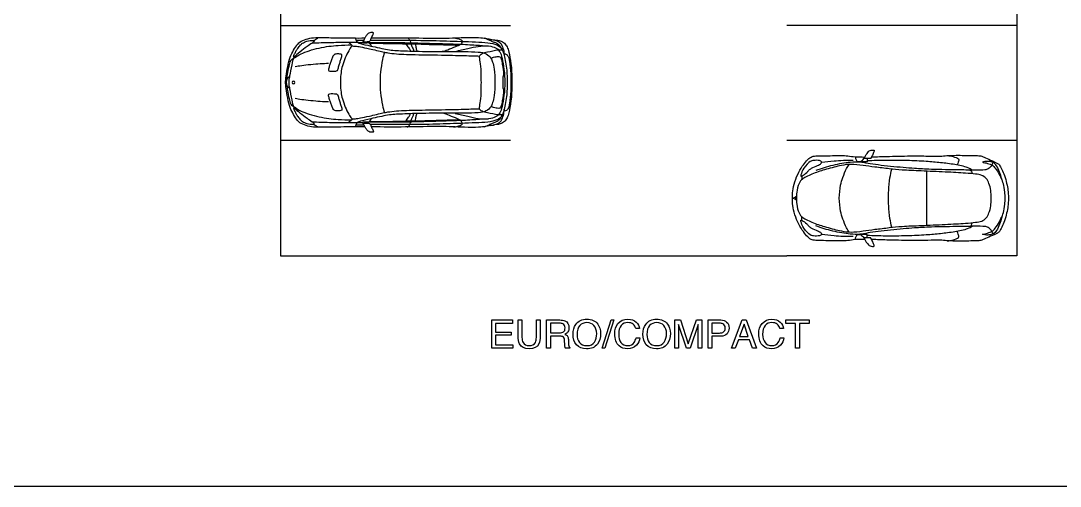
# Model space of a CAD drawing. Header units: millimetres. Extents: x 0 to 183, y -1 to 139.
# Drawn here: x 22.83 to 45.41, y 46.47 to 56.58 of the extents above; entities that cross this region are included whole.
import ezdxf

# ---------------------------------------------------------------- set-up
doc = ezdxf.new("R2010")
doc.units = ezdxf.units.MM
for name, color, linetype, true_color in [('AG-DIAGRAM', 7, 'Continuous', 0xfecc66), ('AG-LAYOUT', 7, 'Continuous', 0x66ccff), ('AG-TRANSPORT', 7, 'Continuous', 0x66ffff), ('N-TEXT', 7, 'Continuous', 0xcccccc), ('X-VPRT', 6, 'Continuous', 0xff00ff)]:
    doc.layers.add(name, color=color, linetype=linetype, true_color=true_color)

msp = doc.modelspace()

# ---------------------------------------------------------------- linework, layer by layer
at = {"layer": 'AG-DIAGRAM'}
msp.add_lwpolyline([(33.471, 51.475), (39.471, 51.475)], dxfattribs=at)
at = {"layer": 'AG-LAYOUT'}
for p, q in [((28.471, 58.975), (28.471, 56.475)), ((44.471, 58.975), (44.471, 56.475)), ((28.471, 56.475), (28.471, 53.975)), ((28.471, 56.475), (33.471, 56.475)), ((44.471, 56.475), (39.471, 56.475)), ((44.471, 56.475), (44.471, 53.975)), ((28.471, 53.975), (28.471, 51.475)), ((33.471, 53.975), (28.471, 53.975)), ((44.471, 53.975), (39.471, 53.975)), ((44.471, 53.975), (44.471, 51.475)), ((28.471, 51.475), (33.471, 51.475)), ((44.471, 51.475), (39.471, 51.475))]:
    msp.add_line(p, q, dxfattribs=at)
at = {"layer": 'AG-TRANSPORT'}
for points in [[(41.218, 53.583), (41.218, 53.511), (41.002, 53.511)], [(42.511, 52.138), (42.511, 52.725), (42.511, 53.311)], [(39.653, 52.738), (39.605, 52.725)], [(39.605, 52.725), (39.653, 52.711)], [(41.218, 51.867), (41.218, 51.939), (41.002, 51.939)]]:
    msp.add_lwpolyline(points, dxfattribs=at)
for start, end in [(0, 180), (180, 0)]:
    msp.add_arc((28.753, 55.239), 0.0294, start, end, dxfattribs=at)
for points, knots in [([(30.279, 56.156), (30.275, 56.148), (30.274, 56.131), (30.289, 56.122), (30.354, 56.122), (30.377, 56.125), (30.414, 56.13), (30.432, 56.163), (30.457, 56.229), (30.485, 56.292), (30.493, 56.315), (30.472, 56.322), (30.43, 56.323), (30.385, 56.311), (30.335, 56.26), (30.301, 56.203), (30.294, 56.187), (30.26, 56.118), (30.256, 56.106), (30.263, 56.097)], [0.715062, 0.715062, 0.715062, 0.715062, 0.883101, 1.007976, 1.268906, 1.442012, 1.631477, 1.822469, 2.105561, 2.386023, 2.527924, 2.663049, 2.877487, 3.101801, 3.385128, 3.648654, 3.797956, 4.083934, 4.21726, 4.21726, 4.21726, 4.21726]), ([(28.582, 55.239), (28.582, 55.271), (28.583, 55.339), (28.616, 55.528), (28.659, 55.742), (28.731, 55.898), (28.816, 56.037), (28.884, 56.121), (29.033, 56.181), (29.19, 56.216), (29.439, 56.209), (29.782, 56.209), (30.029, 56.202), (30.212, 56.202), (30.302, 56.203)], [0, 0, 0, 0, 0.31317, 0.749157, 1.220198, 1.637784, 2.035792, 2.361968, 2.751553, 3.151136, 3.650507, 4.238154, 4.740912, 5.258968, 5.258968, 5.258968, 5.258968]), ([(29.155, 56.092), (29.118, 56.067), (29.045, 56.015), (28.896, 55.901), (28.778, 55.806), (28.747, 55.764), (28.714, 55.616), (28.67, 55.383), (28.65, 55.295), (28.649, 55.256), (28.649, 55.239)], [2.959773, 2.959773, 2.959773, 2.959773, 3.324551, 3.765566, 4.148461, 4.366517, 4.750607, 5.246898, 5.544986, 5.775267, 5.775267, 5.775267, 5.775267]), ([(28.78, 55.803), (28.775, 55.8), (28.765, 55.796), (28.759, 55.796), (28.753, 55.807), (28.77, 55.844), (28.805, 55.914), (28.843, 55.977), (28.907, 56.054), (28.947, 56.092), (29.06, 56.145), (29.156, 56.151), (29.195, 56.144), (29.206, 56.129), (29.17, 56.101), (29.155, 56.092)], [0.076448, 0.076448, 0.076448, 0.076448, 0.169912, 0.254035, 0.345026, 0.545478, 0.82381, 1.102629, 1.409875, 1.656542, 1.998436, 2.479135, 2.615945, 2.7207, 2.959773, 2.959773, 2.959773, 2.959773]), ([(28.771, 55.77), (28.819, 55.803), (28.919, 55.872), (29.313, 56.003), (29.717, 56.045), (29.916, 56.053), (30.014, 56.053)], [0, 0, 0, 0, 0.416445, 1.054475, 1.700668, 2.241822, 2.241822, 2.241822, 2.241822]), ([(29.155, 56.092), (29.222, 56.096), (29.354, 56.103), (29.717, 56.11), (29.934, 56.111), (30.135, 56.109), (30.216, 56.108), (30.256, 56.107)], [0, 0, 0, 0, 0.449799, 1.047318, 1.526688, 1.965432, 2.310143, 2.310143, 2.310143, 2.310143]), ([(29.186, 56.145), (29.208, 56.158), (29.252, 56.186), (29.278, 56.203), (29.291, 56.212)], [0, 0, 0, 0, 0.2780271, 0.4945497, 0.4945497, 0.4945497, 0.4945497]), ([(29.944, 56.11), (29.963, 56.1), (29.997, 56.07), (30.018, 56.051), (30.024, 56.028), (30.01, 56.013), (29.943, 55.919), (29.876, 55.776), (29.811, 55.598), (29.784, 55.458), (29.771, 55.291), (29.772, 55.256), (29.773, 55.239)], [0, 0, 0, 0, 0.259849, 0.429993, 0.579219, 0.69615, 1.021832, 1.434575, 1.865112, 2.256044, 2.655661, 2.882585, 2.882585, 2.882585, 2.882585]), ([(30.022, 56.029), (30.047, 56.029), (30.099, 56.028), (30.219, 56.009), (30.399, 55.972), (30.698, 55.898), (30.8, 55.88), (30.996, 55.856), (31.214, 55.845), (31.484, 55.838), (32.138, 55.831), (32.586, 55.817), (32.746, 55.812), (32.794, 55.811)], [0, 0, 0, 0, 0.276688, 0.615201, 1.060592, 1.612504, 1.942861, 2.378103, 2.843005, 3.364562, 4.183329, 4.870194, 5.303436, 5.303436, 5.303436, 5.303436]), ([(30.101, 56.203), (30.102, 56.191), (30.106, 56.169), (30.124, 56.128), (30.147, 56.1), (30.22, 56.077), (30.435, 56.027), (30.796, 55.946), (30.955, 55.932), (31.354, 55.913), (31.896, 55.907), (32.243, 55.91), (32.473, 55.91), (32.762, 55.902), (32.941, 55.876), (33.049, 55.77), (33.083, 55.676), (33.114, 55.519), (33.13, 55.334), (33.129, 55.239)], [0, 0, 0, 0, 0.184261, 0.392413, 0.575799, 0.833104, 1.310419, 1.917921, 2.320885, 2.941993, 3.695454, 4.279483, 4.758598, 5.294378, 5.718211, 6.088209, 6.397173, 6.793689, 7.328757, 7.328757, 7.328757, 7.328757]), ([(30.112, 56.158), (30.141, 56.157), (30.196, 56.157), (30.253, 56.156), (30.279, 56.156)], [0.4540425, 0.4540425, 0.4540425, 0.4540425, 0.6006227, 0.7150624, 0.7150624, 0.7150624, 0.7150624]), ([(30.336, 56.097), (30.339, 56.096), (30.343, 56.097), (30.35, 56.104), (30.351, 56.116), (30.352, 56.123)], [4.4870223, 4.4870223, 4.4870223, 4.4870223, 4.5782335, 4.6778283, 4.8018156, 4.8018156, 4.8018156, 4.8018156]), ([(30.349, 56.105), (30.477, 56.105), (30.723, 56.106), (31.337, 56.101), (31.829, 56.083), (32.43, 56.07), (32.78, 56.042), (33.036, 56.032), (33.173, 55.984), (33.247, 55.896), (33.292, 55.753), (33.346, 55.413), (33.347, 55.239)], [0.006545, 0.006545, 0.006545, 0.006545, 0.609149, 1.383577, 2.105261, 2.875347, 3.475055, 3.972617, 4.342592, 4.659921, 5.043789, 5.767616, 5.767616, 5.767616, 5.767616]), ([(30.382, 56.105), (30.393, 56.097), (30.409, 56.081), (30.44, 56.045), (30.44, 56.027)], [0, 0, 0, 0, 0.2456328, 0.5252418, 0.5252418, 0.5252418, 0.5252418]), ([(30.403, 56.087), (30.502, 56.087), (30.684, 56.088), (31.086, 56.08), (31.159, 56.077), (31.196, 56.076)], [0, 0, 0, 0, 0.546078, 1.166536, 1.498374, 1.498374, 1.498374, 1.498374]), ([(30.427, 56.155), (30.535, 56.155), (30.899, 56.153), (31.629, 56.154), (32.202, 56.135), (32.834, 56.114), (33.068, 56.093), (33.245, 56.025), (33.293, 55.941), (33.34, 55.821), (33.392, 55.497), (33.398, 55.328), (33.396, 55.239)], [0.924187, 0.924187, 0.924187, 0.924187, 1.359724, 2.276489, 3.058819, 3.840129, 4.332731, 4.749081, 5.037903, 5.393837, 5.961364, 6.478294, 6.478294, 6.478294, 6.478294]), ([(30.448, 56.205), (30.696, 56.208), (31.165, 56.212), (31.887, 56.192), (32.2, 56.203), (32.462, 56.215), (32.768, 56.217), (32.925, 56.198), (33.016, 56.176), (33.165, 56.155), (33.242, 56.148), (33.343, 56.093), (33.399, 56.007), (33.435, 55.891), (33.487, 55.645), (33.497, 55.349), (33.499, 55.275), (33.499, 55.239)], [0, 0, 0, 0, 0.859617, 1.703194, 2.256197, 2.76668, 3.32231, 3.712008, 4.019643, 4.4017, 4.686773, 5.014551, 5.328015, 5.669825, 6.179207, 6.722529, 7.051928, 7.051928, 7.051928, 7.051928]), ([(31.196, 56.076), (31.262, 56.077), (31.409, 56.078), (31.681, 56.062), (32.269, 56.052), (32.323, 56.047), (32.351, 56.046)], [1.498374, 1.498374, 1.498374, 1.498374, 1.944858, 2.496676, 3.250869, 3.538914, 3.538914, 3.538914, 3.538914]), ([(31.196, 56.076), (31.215, 56.049), (31.25, 55.996), (31.287, 55.942), (31.288, 55.925), (31.29, 55.918)], [0, 0, 0, 0, 0.3162138, 0.5658929, 0.7151934, 0.7151934, 0.7151934, 0.7151934]), ([(31.225, 56.206), (31.233, 56.204), (31.251, 56.2), (31.29, 56.141), (31.295, 56.089), (31.304, 56.068), (31.315, 56.042), (31.361, 55.948), (31.363, 55.932), (31.364, 55.921), (31.363, 55.916)], [0, 0, 0, 0, 0.157735, 0.418319, 0.647088, 0.788597, 0.963266, 1.285412, 1.416377, 1.537438, 1.537438, 1.537438, 1.537438]), ([(31.399, 56.076), (31.402, 56.057), (31.408, 56.022), (31.424, 55.945), (31.43, 55.925), (31.433, 55.914)], [0, 0, 0, 0, 0.2370934, 0.5132617, 0.6943625, 0.6943625, 0.6943625, 0.6943625]), ([(32.268, 55.91), (32.358, 55.934), (32.539, 55.974), (32.765, 56.028), (32.914, 56.032), (32.986, 56.03)], [0, 0, 0, 0, 0.528492, 1.011124, 1.478162, 1.478162, 1.478162, 1.478162]), ([(33.29, 55.941), (33.277, 55.975), (33.239, 56.038), (33.163, 56.09), (33.1, 56.113), (33.017, 56.146), (32.955, 56.181), (32.918, 56.194), (32.9, 56.2)], [7.395575, 7.395575, 7.395575, 7.395575, 7.726418, 8.024297, 8.283949, 8.581881, 8.849816, 9.08905, 9.08905, 9.08905, 9.08905]), ([(33.034, 56.175), (33.075, 56.171), (33.152, 56.151), (33.232, 56.111), (33.275, 56.059), (33.32, 55.953), (33.329, 55.866), (33.332, 55.822)], [0, 0, 0, 0, 0.350791, 0.650805, 0.892992, 1.228402, 1.593476, 1.593476, 1.593476, 1.593476]), ([(30.729, 55.893), (30.712, 55.841), (30.68, 55.737), (30.639, 55.454), (30.634, 55.312), (30.634, 55.239)], [0, 0, 0, 0, 0.405222, 0.933687, 1.403433, 1.403433, 1.403433, 1.403433]), ([(32.834, 55.239), (32.834, 55.297), (32.831, 55.414), (32.826, 55.633), (32.792, 55.776), (32.788, 55.813), (32.851, 55.88), (32.968, 55.898), (33.193, 55.949), (33.255, 55.944), (33.29, 55.941)], [4.544525, 4.544525, 4.544525, 4.544525, 4.964104, 5.440801, 5.814516, 5.996036, 6.272631, 6.627456, 7.107094, 7.395575, 7.395575, 7.395575, 7.395575]), ([(33.047, 55.757), (33.057, 55.764), (33.076, 55.783), (33.18, 55.802), (33.241, 55.806), (33.268, 55.743), (33.291, 55.634), (33.32, 55.426), (33.313, 55.395), (33.299, 55.353), (33.302, 55.302), (33.301, 55.26), (33.301, 55.239)], [0, 0, 0, 0, 0.192723, 0.51675, 0.751213, 0.984838, 1.338061, 1.790915, 1.968741, 2.167465, 2.39505, 2.648248, 2.648248, 2.648248, 2.648248]), ([(33.329, 55.862), (33.347, 55.861), (33.385, 55.853), (33.428, 55.79), (33.451, 55.688), (33.474, 55.421), (33.477, 55.302), (33.478, 55.239)], [0, 0, 0, 0, 0.231373, 0.491376, 0.815053, 1.329369, 1.764655, 1.764655, 1.764655, 1.764655]), ([(28.607, 55.309), (28.61, 55.348), (28.617, 55.412), (28.656, 55.588), (28.681, 55.709), (28.731, 55.748), (28.746, 55.76), (28.753, 55.766)], [0, 0, 0, 0, 0.311916, 0.739006, 1.089342, 1.326387, 1.493705, 1.493705, 1.493705, 1.493705]), ([(28.789, 55.582), (28.837, 55.592), (28.926, 55.611), (29.34, 55.651), (29.454, 55.653), (29.516, 55.654)], [0, 0, 0, 0, 0.381624, 1.014307, 1.445423, 1.445423, 1.445423, 1.445423]), ([(28.666, 55.367), (28.659, 55.36), (28.646, 55.347), (28.617, 55.335), (28.596, 55.297), (28.596, 55.239)], [-0.7832849, -0.7832849, -0.7832849, -0.7832849, -0.6178044, -0.4443146, 0, 0, 0, 0]), ([(30.302, 54.274), (30.212, 54.275), (30.029, 54.275), (29.782, 54.268), (29.439, 54.268), (29.19, 54.261), (29.033, 54.296), (28.884, 54.356), (28.816, 54.44), (28.731, 54.579), (28.659, 54.735), (28.616, 54.949), (28.583, 55.138), (28.582, 55.206), (28.582, 55.239)], [-5.258968, -5.258968, -5.258968, -5.258968, -4.740912, -4.238154, -3.650507, -3.151136, -2.751553, -2.361968, -2.035792, -1.637784, -1.220198, -0.749157, -0.31317, 0, 0, 0, 0]), ([(28.596, 55.239), (28.596, 55.18), (28.617, 55.142), (28.646, 55.13), (28.659, 55.117), (28.666, 55.11)], [0, 0, 0, 0, 0.4443146, 0.6178044, 0.7832849, 0.7832849, 0.7832849, 0.7832849]), ([(28.607, 55.168), (28.61, 55.129), (28.617, 55.065), (28.656, 54.889), (28.681, 54.769), (28.731, 54.73), (28.746, 54.717), (28.753, 54.711)], [0, 0, 0, 0, 0.311916, 0.739006, 1.089342, 1.326387, 1.493705, 1.493705, 1.493705, 1.493705]), ([(28.649, 55.239), (28.649, 55.221), (28.65, 55.182), (28.67, 55.094), (28.714, 54.861), (28.747, 54.714), (28.778, 54.671), (28.896, 54.576), (29.045, 54.462), (29.118, 54.411), (29.155, 54.385)], [5.775267, 5.775267, 5.775267, 5.775267, 6.005548, 6.303636, 6.799926, 7.184016, 7.402072, 7.784968, 8.225982, 8.590761, 8.590761, 8.590761, 8.590761]), ([(29.773, 55.239), (29.772, 55.221), (29.771, 55.186), (29.784, 55.02), (29.811, 54.879), (29.876, 54.701), (29.943, 54.559), (30.01, 54.464), (30.024, 54.449), (30.018, 54.426), (29.997, 54.407), (29.963, 54.378), (29.944, 54.367)], [2.882585, 2.882585, 2.882585, 2.882585, 3.10951, 3.509127, 3.900059, 4.330596, 4.743339, 5.069021, 5.185952, 5.335178, 5.505322, 5.765171, 5.765171, 5.765171, 5.765171]), ([(33.129, 55.239), (33.13, 55.143), (33.114, 54.959), (33.083, 54.801), (33.049, 54.707), (32.941, 54.601), (32.762, 54.575), (32.473, 54.567), (32.243, 54.567), (31.896, 54.57), (31.354, 54.564), (30.955, 54.545), (30.796, 54.531), (30.435, 54.45), (30.22, 54.4), (30.147, 54.377), (30.124, 54.349), (30.106, 54.308), (30.102, 54.286), (30.101, 54.275)], [7.328757, 7.328757, 7.328757, 7.328757, 7.863824, 8.26034, 8.569304, 8.939302, 9.363135, 9.898915, 10.37803, 10.962059, 11.71552, 12.336628, 12.739592, 13.347094, 13.824409, 14.081714, 14.2651, 14.473252, 14.657513, 14.657513, 14.657513, 14.657513]), ([(33.347, 55.239), (33.346, 55.064), (33.292, 54.724), (33.247, 54.581), (33.173, 54.493), (33.036, 54.445), (32.78, 54.435), (32.43, 54.407), (31.829, 54.394), (31.337, 54.376), (30.723, 54.372), (30.477, 54.372), (30.349, 54.372)], [5.767616, 5.767616, 5.767616, 5.767616, 6.491444, 6.875312, 7.19264, 7.562616, 8.060178, 8.659886, 9.429971, 10.151656, 10.926084, 11.528687, 11.528687, 11.528687, 11.528687]), ([(33.396, 55.239), (33.398, 55.15), (33.392, 54.981), (33.34, 54.656), (33.293, 54.536), (33.245, 54.452), (33.068, 54.384), (32.834, 54.363), (32.202, 54.342), (31.629, 54.323), (30.899, 54.324), (30.535, 54.323), (30.427, 54.322)], [6.478294, 6.478294, 6.478294, 6.478294, 6.995224, 7.562751, 7.918685, 8.207507, 8.623857, 9.11646, 9.897769, 10.680099, 11.596864, 12.032401, 12.032401, 12.032401, 12.032401]), ([(33.499, 55.239), (33.499, 55.202), (33.497, 55.128), (33.487, 54.832), (33.435, 54.587), (33.399, 54.47), (33.343, 54.384), (33.242, 54.329), (33.165, 54.322), (33.016, 54.302), (32.925, 54.279), (32.768, 54.26), (32.462, 54.262), (32.2, 54.274), (31.887, 54.285), (31.165, 54.266), (30.696, 54.27), (30.448, 54.272)], [7.051928, 7.051928, 7.051928, 7.051928, 7.381326, 7.924649, 8.434031, 8.77584, 9.089305, 9.417083, 9.702155, 10.084212, 10.391847, 10.781546, 11.337175, 11.847658, 12.400662, 13.244238, 14.103855, 14.103855, 14.103855, 14.103855]), ([(30.634, 55.239), (30.634, 55.165), (30.639, 55.023), (30.68, 54.74), (30.712, 54.636), (30.729, 54.584)], [1.403433, 1.403433, 1.403433, 1.403433, 1.873179, 2.401645, 2.806867, 2.806867, 2.806867, 2.806867]), ([(33.29, 54.536), (33.255, 54.533), (33.193, 54.528), (32.968, 54.58), (32.851, 54.597), (32.788, 54.664), (32.792, 54.702), (32.826, 54.844), (32.831, 55.064), (32.834, 55.18), (32.834, 55.239)], [1.693475, 1.693475, 1.693475, 1.693475, 1.981956, 2.461594, 2.81642, 3.093014, 3.274534, 3.648249, 4.124947, 4.544525, 4.544525, 4.544525, 4.544525]), ([(33.301, 55.239), (33.301, 55.217), (33.302, 55.175), (33.299, 55.124), (33.313, 55.082), (33.32, 55.051), (33.291, 54.843), (33.268, 54.734), (33.241, 54.671), (33.18, 54.676), (33.076, 54.695), (33.057, 54.713), (33.047, 54.721)], [2.648248, 2.648248, 2.648248, 2.648248, 2.901445, 3.12903, 3.327754, 3.50558, 3.958434, 4.311657, 4.545283, 4.779745, 5.103772, 5.296495, 5.296495, 5.296495, 5.296495]), ([(33.478, 55.239), (33.477, 55.175), (33.474, 55.056), (33.451, 54.789), (33.428, 54.687), (33.385, 54.624), (33.347, 54.616), (33.329, 54.615)], [1.764655, 1.764655, 1.764655, 1.764655, 2.19994, 2.714256, 3.037933, 3.297937, 3.529309, 3.529309, 3.529309, 3.529309]), ([(28.789, 54.895), (28.837, 54.886), (28.926, 54.866), (29.34, 54.826), (29.454, 54.824), (29.516, 54.823)], [0, 0, 0, 0, 0.381624, 1.014307, 1.445423, 1.445423, 1.445423, 1.445423]), ([(28.78, 54.674), (28.775, 54.677), (28.765, 54.682), (28.759, 54.681), (28.753, 54.67), (28.77, 54.633), (28.805, 54.563), (28.843, 54.5), (28.907, 54.423), (28.947, 54.385), (29.06, 54.332), (29.156, 54.326), (29.195, 54.333), (29.206, 54.348), (29.17, 54.376), (29.155, 54.385)], [0.076448, 0.076448, 0.076448, 0.076448, 0.169912, 0.254035, 0.345026, 0.545478, 0.82381, 1.102629, 1.409875, 1.656542, 1.998436, 2.479135, 2.615945, 2.7207, 2.959773, 2.959773, 2.959773, 2.959773]), ([(28.771, 54.707), (28.819, 54.674), (28.919, 54.605), (29.313, 54.475), (29.717, 54.432), (29.916, 54.424), (30.014, 54.424)], [0, 0, 0, 0, 0.416445, 1.054475, 1.700668, 2.241822, 2.241822, 2.241822, 2.241822]), ([(30.022, 54.448), (30.047, 54.448), (30.099, 54.449), (30.219, 54.468), (30.399, 54.505), (30.698, 54.579), (30.8, 54.597), (30.996, 54.621), (31.214, 54.633), (31.484, 54.639), (32.138, 54.647), (32.586, 54.66), (32.746, 54.666), (32.794, 54.667)], [0, 0, 0, 0, 0.276688, 0.615201, 1.060592, 1.612504, 1.942861, 2.378103, 2.843005, 3.364562, 4.183329, 4.870194, 5.303436, 5.303436, 5.303436, 5.303436]), ([(33.034, 54.303), (33.075, 54.307), (33.152, 54.326), (33.232, 54.366), (33.275, 54.418), (33.32, 54.524), (33.329, 54.611), (33.332, 54.655)], [0, 0, 0, 0, 0.350791, 0.650805, 0.892992, 1.228402, 1.593476, 1.593476, 1.593476, 1.593476]), ([(30.382, 54.372), (30.393, 54.38), (30.409, 54.396), (30.44, 54.432), (30.44, 54.451)], [0, 0, 0, 0, 0.2456328, 0.5252418, 0.5252418, 0.5252418, 0.5252418]), ([(31.196, 54.401), (31.215, 54.428), (31.25, 54.481), (31.287, 54.535), (31.288, 54.552), (31.29, 54.559)], [1.4983737, 1.4983737, 1.4983737, 1.4983737, 1.8145875, 2.0642666, 2.2135672, 2.2135672, 2.2135672, 2.2135672]), ([(31.196, 54.401), (31.262, 54.401), (31.409, 54.399), (31.681, 54.415), (32.269, 54.425), (32.323, 54.43), (32.351, 54.431)], [0, 0, 0, 0, 0.446484, 0.998302, 1.752496, 2.04054, 2.04054, 2.04054, 2.04054]), ([(31.225, 54.271), (31.233, 54.273), (31.251, 54.277), (31.29, 54.337), (31.295, 54.388), (31.304, 54.409), (31.315, 54.435), (31.361, 54.529), (31.363, 54.545), (31.364, 54.556), (31.363, 54.561)], [0, 0, 0, 0, 0.157735, 0.418319, 0.647088, 0.788597, 0.963266, 1.285412, 1.416377, 1.537438, 1.537438, 1.537438, 1.537438]), ([(31.399, 54.402), (31.402, 54.42), (31.408, 54.455), (31.424, 54.532), (31.43, 54.553), (31.433, 54.563)], [0, 0, 0, 0, 0.2370934, 0.5132617, 0.6943625, 0.6943625, 0.6943625, 0.6943625]), ([(32.268, 54.567), (32.358, 54.544), (32.539, 54.503), (32.765, 54.449), (32.914, 54.445), (32.986, 54.447)], [0, 0, 0, 0, 0.528492, 1.011124, 1.478162, 1.478162, 1.478162, 1.478162]), ([(32.9, 54.277), (32.918, 54.283), (32.955, 54.296), (33.017, 54.331), (33.1, 54.364), (33.163, 54.387), (33.239, 54.439), (33.277, 54.502), (33.29, 54.536)], [0, 0, 0, 0, 0.239235, 0.50717, 0.805102, 1.064753, 1.362633, 1.693475, 1.693475, 1.693475, 1.693475]), ([(29.155, 54.385), (29.222, 54.381), (29.354, 54.374), (29.717, 54.367), (29.934, 54.366), (30.135, 54.368), (30.216, 54.369), (30.256, 54.37)], [2.959773, 2.959773, 2.959773, 2.959773, 3.409572, 4.007091, 4.486461, 4.925205, 5.269916, 5.269916, 5.269916, 5.269916]), ([(29.186, 54.332), (29.208, 54.319), (29.252, 54.292), (29.278, 54.274), (29.291, 54.265)], [0, 0, 0, 0, 0.2780271, 0.4945497, 0.4945497, 0.4945497, 0.4945497]), ([(30.112, 54.32), (30.141, 54.32), (30.196, 54.32), (30.253, 54.321), (30.279, 54.321)], [0.4540425, 0.4540425, 0.4540425, 0.4540425, 0.6006227, 0.7150624, 0.7150624, 0.7150624, 0.7150624]), ([(30.279, 54.321), (30.275, 54.329), (30.274, 54.346), (30.289, 54.356), (30.354, 54.355), (30.377, 54.353), (30.414, 54.347), (30.432, 54.314), (30.457, 54.249), (30.485, 54.185), (30.493, 54.162), (30.472, 54.155), (30.43, 54.154), (30.385, 54.166), (30.335, 54.217), (30.301, 54.275), (30.294, 54.29), (30.26, 54.359), (30.256, 54.371), (30.263, 54.381)], [0.715062, 0.715062, 0.715062, 0.715062, 0.883101, 1.007976, 1.268906, 1.442012, 1.631477, 1.822469, 2.105561, 2.386023, 2.527924, 2.663049, 2.877487, 3.101801, 3.385128, 3.648654, 3.797956, 4.083934, 4.21726, 4.21726, 4.21726, 4.21726]), ([(30.336, 54.381), (30.339, 54.381), (30.343, 54.38), (30.35, 54.373), (30.351, 54.362), (30.352, 54.355)], [4.4870223, 4.4870223, 4.4870223, 4.4870223, 4.5782335, 4.6778283, 4.8018156, 4.8018156, 4.8018156, 4.8018156]), ([(30.403, 54.39), (30.502, 54.39), (30.684, 54.389), (31.086, 54.397), (31.159, 54.4), (31.196, 54.401)], [0, 0, 0, 0, 0.546078, 1.166536, 1.498374, 1.498374, 1.498374, 1.498374]), ([(41.281, 53.583), (41.244, 53.583), (41.207, 53.583), (41.174, 53.583), (41.164, 53.583), (41.147, 53.588), (41.167, 53.628), (41.2, 53.681), (41.256, 53.756), (41.299, 53.768), (41.355, 53.774), (41.373, 53.766), (41.371, 53.743), (41.338, 53.675), (41.313, 53.62), (41.299, 53.592)], [0.041452, 0.041452, 0.041452, 0.041452, 0.408784, 0.408784, 0.408784, 0.647399, 0.902257, 1.350336, 1.955262, 2.342431, 2.763277, 2.990344, 3.226584, 3.732169, 4.256195, 4.256195, 4.256195, 4.256195]), ([(41.163, 51.83), (41.084, 51.83), (40.946, 51.833), (40.79, 51.794), (40.47, 51.802), (40.111, 51.803), (39.997, 51.82), (39.895, 51.911), (39.803, 52.032), (39.701, 52.206), (39.624, 52.416), (39.594, 52.603), (39.591, 52.685), (39.591, 52.725), (39.591, 52.764), (39.594, 52.846), (39.624, 53.033), (39.701, 53.243), (39.803, 53.417), (39.895, 53.538), (39.997, 53.629), (40.111, 53.646), (40.47, 53.647), (40.79, 53.655), (40.946, 53.616), (41.084, 53.62), (41.163, 53.619)], [-17.384286, -17.384286, -17.384286, -17.384286, -16.609426, -15.879892, -14.843538, -13.7547, -13.156896, -12.517001, -11.806577, -10.99345, -10.127832, -9.345538, -8.719658, -8.719658, -8.719658, -8.093778, -7.311484, -6.445866, -5.632739, -4.922314, -4.28242, -3.684616, -2.595778, -1.559424, -0.82989, -0.05503, -0.05503, -0.05503, -0.05503]), ([(39.779, 53.232), (39.787, 53.268), (39.83, 53.386), (39.969, 53.53), (40.055, 53.546), (40.18, 53.551), (40.238, 53.515), (40.214, 53.468), (40.138, 53.43), (40.009, 53.379), (39.95, 53.336), (39.908, 53.279), (39.81, 53.209), (39.773, 53.193), (39.775, 53.216), (39.779, 53.232)], [0, 0, 0, 0, 0.731056, 1.547526, 1.998622, 2.666628, 3.085441, 3.432069, 3.966879, 4.651187, 5.132542, 5.619067, 6.25391, 6.542166, 6.871363, 6.871363, 6.871363, 6.871363]), ([(40.228, 53.506), (40.317, 53.518), (40.499, 53.538), (40.777, 53.554), (40.915, 53.55)], [0.020388, 0.020388, 0.020388, 0.020388, 0.951346, 2.116598, 2.116598, 2.116598, 2.116598]), ([(40.96, 53.623), (40.96, 53.6), (40.97, 53.554), (41.02, 53.498), (41.104, 53.527), (41.145, 53.577), (41.157, 53.607)], [0, 0, 0, 0, 0.476413, 0.939254, 1.439218, 2.001416, 2.001416, 2.001416, 2.001416]), ([(43.506, 53.334), (43.47, 53.356), (43.393, 53.401), (43.113, 53.461), (42.811, 53.497), (42.493, 53.526), (42.078, 53.544), (41.617, 53.549), (41.353, 53.54), (41.218, 53.534)], [0, 0, 0, 0, 0.646046, 1.600742, 2.612286, 3.62988, 4.800421, 6.034049, 7.173514, 7.173514, 7.173514, 7.173514]), ([(41.313, 53.62), (41.439, 53.625), (41.654, 53.633), (42.161, 53.645), (42.518, 53.641), (42.799, 53.63), (42.95, 53.654), (43.232, 53.657), (43.573, 53.652), (43.687, 53.646), (43.759, 53.617), (43.897, 53.549), (44.036, 53.491), (44.099, 53.452), (44.216, 53.206), (44.281, 52.908), (44.285, 52.797), (44.285, 52.725), (44.285, 52.652), (44.281, 52.541), (44.216, 52.243), (44.099, 51.997), (44.036, 51.958), (43.897, 51.9), (43.759, 51.833), (43.687, 51.804), (43.573, 51.797), (43.232, 51.792), (42.95, 51.795), (42.799, 51.819), (42.518, 51.808), (42.161, 51.804), (41.654, 51.816), (41.439, 51.824), (41.313, 51.829)], [-12.72119, -12.72119, -12.72119, -12.72119, -11.753926, -10.455281, -9.344977, -8.413743, -7.714264, -6.74431, -5.675796, -5.083367, -4.598335, -3.880282, -3.1678, -2.696792, -1.774782, -0.728823, 0, 0, 0, 0.728823, 1.774782, 2.696792, 3.1678, 3.880282, 4.598335, 5.083367, 5.675796, 6.74431, 7.714264, 8.413743, 9.344977, 10.455281, 11.753926, 12.72119, 12.72119, 12.72119, 12.72119]), ([(42.955, 53.65), (43.008, 53.647), (43.078, 53.636), (43.212, 53.583), (43.206, 53.542), (43.192, 53.497), (43.172, 53.446)], [0, 0, 0, 0, 0.57673, 1.188876, 1.554535, 2.135081, 2.135081, 2.135081, 2.135081]), ([(43.776, 53.519), (43.807, 53.524), (43.855, 53.527), (43.958, 53.505), (44.004, 53.462), (44.068, 53.381), (44.166, 53.082), (44.119, 53.179), (44.091, 53.238), (44.002, 53.377), (43.952, 53.434), (43.881, 53.467), (43.784, 53.496), (43.702, 53.506), (43.753, 53.516), (43.776, 53.519)], [0, 0, 0, 0, 0.562578, 1.116806, 1.512502, 2.152326, 3.040175, 3.4018, 3.913663, 4.640467, 5.128197, 5.536126, 6.218216, 6.618198, 7.036082, 7.036082, 7.036082, 7.036082]), ([(43.911, 52.725), (43.911, 52.735), (43.911, 52.757), (43.906, 52.901), (43.869, 53.044), (43.811, 53.157), (43.707, 53.231), (43.563, 53.25), (43.339, 53.271), (42.902, 53.294), (42.403, 53.316), (41.983, 53.332), (41.701, 53.362), (41.385, 53.399), (41.132, 53.435), (40.864, 53.47), (40.655, 53.439), (40.324, 53.353), (40.058, 53.271), (39.812, 53.153), (39.728, 53.054), (39.681, 52.851), (39.678, 52.768), (39.678, 52.725)], [17.891792, 17.891792, 17.891792, 17.891792, 18.211015, 18.883423, 19.600099, 20.233564, 20.858866, 21.532373, 22.382362, 23.582949, 24.888632, 26.054363, 27.021713, 28.031907, 28.959895, 29.883623, 30.720383, 31.769336, 32.755486, 33.682725, 34.327617, 35.132888, 35.783584, 35.783584, 35.783584, 35.783584]), ([(43.981, 53.514), (43.972, 53.51), (43.949, 53.501), (43.933, 53.438), (43.846, 53.354), (43.771, 53.333), (43.531, 53.333), (43.23, 53.339), (42.6, 53.348), (42.245, 53.369), (41.739, 53.409), (41.248, 53.472), (41.056, 53.516), (40.837, 53.506), (40.461, 53.445), (40.222, 53.37), (40.102, 53.325)], [0, 0, 0, 0, 0.312689, 0.762393, 1.376909, 1.880902, 2.728155, 3.760386, 5.182819, 6.288796, 7.616518, 8.880251, 9.629648, 10.453598, 11.571848, 12.696083, 12.696083, 12.696083, 12.696083]), ([(40.612, 52.725), (40.612, 52.819), (40.635, 53.008), (40.684, 53.17), (40.764, 53.369), (40.804, 53.429), (40.824, 53.458)], [-3.14125, -3.14125, -3.14125, -3.14125, -2.179696, -1.413878, -0.593042, 0, 0, 0, 0]), ([(41.681, 52.725), (41.681, 52.777), (41.683, 52.894), (41.708, 53.175), (41.735, 53.29), (41.75, 53.358)], [-2.489076, -2.489076, -2.489076, -2.489076, -1.772371, -0.822774, 0, 0, 0, 0]), ([(43.45, 53.335), (43.464, 53.329), (43.492, 53.311), (43.497, 53.273), (43.495, 53.256)], [0, 0, 0, 0, 0.3892369, 0.8014516, 0.8014516, 0.8014516, 0.8014516]), ([(39.796, 53.204), (39.795, 53.193), (39.794, 53.169), (39.794, 53.139), (39.794, 53.123)], [0, 0, 0, 0, 0.3396523, 0.7274045, 0.7274045, 0.7274045, 0.7274045]), ([(44.144, 52.316), (44.161, 52.362), (44.191, 52.444), (44.212, 52.625), (44.213, 52.675), (44.214, 52.725), (44.213, 52.774), (44.212, 52.825), (44.191, 53.006), (44.161, 53.088), (44.144, 53.133)], [-3.880377, -3.880377, -3.880377, -3.880377, -3.187464, -2.330906, -1.940189, -1.940189, -1.940189, -1.549471, -0.692914, 0, 0, 0, 0]), ([(39.666, 52.725), (39.666, 52.737), (39.664, 52.748), (39.661, 52.757), (39.657, 52.756), (39.653, 52.754), (39.649, 52.752)], [0.1719803, 0.1719803, 0.1719803, 0.1719803, 0.2625945, 0.2625945, 0.2625945, 0.3027875, 0.3027875, 0.3027875, 0.3027875]), ([(39.649, 52.697), (39.653, 52.695), (39.657, 52.693), (39.661, 52.692), (39.664, 52.701), (39.666, 52.712), (39.666, 52.725)], [-0.3027875, -0.3027875, -0.3027875, -0.3027875, -0.2625945, -0.2625945, -0.2625945, -0.1719803, -0.1719803, -0.1719803, -0.1719803]), ([(39.678, 52.725), (39.678, 52.682), (39.681, 52.598), (39.728, 52.395), (39.812, 52.296), (40.058, 52.178), (40.324, 52.096), (40.655, 52.01), (40.864, 51.98), (41.132, 52.014), (41.385, 52.05), (41.701, 52.087), (41.983, 52.117), (42.403, 52.133), (42.902, 52.155), (43.339, 52.179), (43.563, 52.199), (43.707, 52.218), (43.811, 52.292), (43.869, 52.405), (43.906, 52.548), (43.911, 52.692), (43.911, 52.714), (43.911, 52.725)], [35.783584, 35.783584, 35.783584, 35.783584, 36.434279, 37.23955, 37.884442, 38.811681, 39.797832, 40.846784, 41.683544, 42.607272, 43.535261, 44.545454, 45.512805, 46.678535, 47.984219, 49.184806, 50.034794, 50.708301, 51.333603, 51.967068, 52.683744, 53.356152, 53.675375, 53.675375, 53.675375, 53.675375]), ([(40.824, 51.991), (40.804, 52.02), (40.764, 52.08), (40.684, 52.279), (40.635, 52.441), (40.612, 52.631), (40.612, 52.725)], [-6.2825, -6.2825, -6.2825, -6.2825, -5.689457, -4.868622, -4.102803, -3.14125, -3.14125, -3.14125, -3.14125]), ([(41.75, 52.092), (41.735, 52.159), (41.708, 52.275), (41.683, 52.555), (41.681, 52.672), (41.681, 52.725)], [-4.978152, -4.978152, -4.978152, -4.978152, -4.155378, -3.205781, -2.489076, -2.489076, -2.489076, -2.489076]), ([(39.779, 52.217), (39.787, 52.181), (39.83, 52.063), (39.969, 51.919), (40.055, 51.903), (40.18, 51.899), (40.238, 51.934), (40.214, 51.981), (40.138, 52.019), (40.009, 52.07), (39.95, 52.113), (39.908, 52.171), (39.81, 52.24), (39.773, 52.256), (39.775, 52.233), (39.779, 52.217)], [0, 0, 0, 0, 0.731056, 1.547526, 1.998622, 2.666628, 3.085441, 3.432069, 3.966879, 4.651187, 5.132542, 5.619067, 6.25391, 6.542166, 6.871363, 6.871363, 6.871363, 6.871363]), ([(39.796, 52.245), (39.795, 52.257), (39.794, 52.28), (39.794, 52.311), (39.794, 52.326)], [0, 0, 0, 0, 0.3396523, 0.7274045, 0.7274045, 0.7274045, 0.7274045]), ([(43.45, 52.114), (43.464, 52.12), (43.492, 52.139), (43.497, 52.176), (43.495, 52.193)], [0, 0, 0, 0, 0.3892369, 0.8014516, 0.8014516, 0.8014516, 0.8014516]), ([(43.776, 51.93), (43.807, 51.925), (43.855, 51.922), (43.958, 51.945), (44.004, 51.987), (44.068, 52.069), (44.166, 52.367), (44.119, 52.27), (44.091, 52.211), (44.002, 52.072), (43.952, 52.016), (43.881, 51.983), (43.784, 51.953), (43.702, 51.943), (43.753, 51.933), (43.776, 51.93)], [0, 0, 0, 0, 0.562578, 1.116806, 1.512502, 2.152326, 3.040175, 3.4018, 3.913663, 4.640467, 5.128197, 5.536126, 6.218216, 6.618198, 7.036082, 7.036082, 7.036082, 7.036082]), ([(43.981, 51.935), (43.972, 51.939), (43.949, 51.948), (43.933, 52.011), (43.846, 52.096), (43.771, 52.116), (43.531, 52.116), (43.23, 52.11), (42.6, 52.101), (42.245, 52.08), (41.739, 52.04), (41.248, 51.977), (41.056, 51.933), (40.837, 51.943), (40.461, 52.004), (40.222, 52.079), (40.102, 52.124)], [0, 0, 0, 0, 0.312689, 0.762393, 1.376909, 1.880902, 2.728155, 3.760386, 5.182819, 6.288796, 7.616518, 8.880251, 9.629648, 10.453598, 11.571848, 12.696083, 12.696083, 12.696083, 12.696083]), ([(40.228, 51.943), (40.317, 51.932), (40.499, 51.911), (40.777, 51.895), (40.915, 51.899)], [0.020388, 0.020388, 0.020388, 0.020388, 0.951346, 2.116598, 2.116598, 2.116598, 2.116598]), ([(40.96, 51.826), (40.96, 51.85), (40.97, 51.895), (41.02, 51.951), (41.104, 51.922), (41.145, 51.872), (41.157, 51.842)], [0, 0, 0, 0, 0.476413, 0.939254, 1.439218, 2.001416, 2.001416, 2.001416, 2.001416]), ([(43.506, 52.115), (43.47, 52.093), (43.393, 52.049), (43.113, 51.988), (42.811, 51.953), (42.493, 51.923), (42.078, 51.905), (41.617, 51.9), (41.353, 51.909), (41.218, 51.915)], [0, 0, 0, 0, 0.646046, 1.600742, 2.612286, 3.62988, 4.800421, 6.034049, 7.173514, 7.173514, 7.173514, 7.173514]), ([(42.955, 51.799), (43.008, 51.802), (43.078, 51.813), (43.212, 51.866), (43.206, 51.907), (43.192, 51.953), (43.172, 52.004)], [0, 0, 0, 0, 0.57673, 1.188876, 1.554535, 2.135081, 2.135081, 2.135081, 2.135081]), ([(41.281, 51.867), (41.244, 51.867), (41.207, 51.867), (41.174, 51.867), (41.164, 51.866), (41.147, 51.861), (41.167, 51.821), (41.2, 51.768), (41.256, 51.694), (41.299, 51.681), (41.355, 51.675), (41.373, 51.684), (41.371, 51.706), (41.338, 51.775), (41.313, 51.83), (41.299, 51.857)], [0.041452, 0.041452, 0.041452, 0.041452, 0.408784, 0.408784, 0.408784, 0.647399, 0.902257, 1.350336, 1.955262, 2.342431, 2.763277, 2.990344, 3.226584, 3.732169, 4.256195, 4.256195, 4.256195, 4.256195])]:
    msp.add_open_spline(points, degree=3, knots=knots, dxfattribs=at)
for points, degree in [([(30.263, 56.097), (30.288, 56.097), (30.312, 56.097), (30.336, 56.097)], 3), ([(32.227, 56.205), (32.293, 56.199), (32.344, 56.184), (32.405, 56.157), (32.42, 56.143), (32.423, 56.128), (32.412, 56.108), (32.39, 56.064), (32.37, 56.053), (32.292, 56.021), (32.077, 55.929), (32.039, 55.913), (31.984, 55.909)], 3), ([(29.525, 55.568), (29.529, 55.582), (29.537, 55.608), (29.551, 55.648), (29.564, 55.688), (29.578, 55.727), (29.593, 55.767), (29.609, 55.805), (29.629, 55.844), (29.673, 55.855), (29.714, 55.856), (29.761, 55.855), (29.81, 55.847), (29.805, 55.797), (29.791, 55.758), (29.777, 55.718), (29.763, 55.679), (29.751, 55.639), (29.74, 55.598), (29.727, 55.558), (29.724, 55.514), (29.692, 55.485), (29.648, 55.484), (29.566, 55.483), (29.517, 55.483), (29.509, 55.529), (29.52, 55.555), (29.525, 55.568)], 3), ([(29.525, 54.909), (29.529, 54.896), (29.537, 54.869), (29.551, 54.829), (29.564, 54.789), (29.578, 54.75), (29.593, 54.71), (29.609, 54.672), (29.629, 54.633), (29.673, 54.623), (29.714, 54.621), (29.761, 54.622), (29.81, 54.63), (29.805, 54.68), (29.791, 54.719), (29.777, 54.759), (29.763, 54.798), (29.751, 54.839), (29.74, 54.879), (29.727, 54.919), (29.724, 54.963), (29.692, 54.992), (29.648, 54.994), (29.566, 54.994), (29.517, 54.994), (29.509, 54.948), (29.52, 54.922), (29.525, 54.909)], 3), ([(32.227, 54.272), (32.293, 54.278), (32.344, 54.293), (32.405, 54.32), (32.42, 54.334), (32.423, 54.349), (32.412, 54.369), (32.39, 54.413), (32.37, 54.424), (32.292, 54.456), (32.077, 54.548), (32.039, 54.564), (31.984, 54.569)], 3), ([(30.263, 54.381), (30.288, 54.381), (30.312, 54.381), (30.336, 54.381)], 3), ([(41.299, 53.592), (41.294, 53.583), (41.281, 53.583)], 2), ([(44.089, 53.238), (44.093, 53.23), (44.098, 53.223), (44.101, 53.215)], 3), ([(39.649, 52.752), (39.651, 52.748), (39.652, 52.744), (39.653, 52.738)], 3), ([(39.653, 52.711), (39.652, 52.706), (39.651, 52.701), (39.649, 52.697)], 3), ([(44.089, 52.211), (44.093, 52.219), (44.098, 52.226), (44.101, 52.234)], 3), ([(41.299, 51.857), (41.294, 51.867), (41.281, 51.867)], 2)]:
    msp.add_open_spline(points, degree=degree, dxfattribs=at)
at = {"layer": 'N-TEXT'}
for points in [[(33.063, 50.081), (33.511, 50.081), (33.511, 50.007), (33.144, 50.007), (33.144, 49.82), (33.482, 49.82), (33.482, 49.75), (33.144, 49.75), (33.144, 49.541), (33.519, 49.541), (33.519, 49.471), (33.063, 49.471)], [(35.652, 50.081), (35.715, 50.081), (35.52, 49.471), (35.458, 49.471)], [(38.498, 50.081), (38.59, 50.081), (38.814, 49.471), (38.722, 49.471), (38.66, 49.651), (38.418, 49.651), (38.351, 49.471), (38.267, 49.471)], [(38.634, 49.721), (38.542, 49.989), (38.443, 49.721)], [(39.953, 50.081), (39.953, 50.007), (39.743, 50.007), (39.743, 49.471), (39.659, 49.471), (39.659, 50.007), (39.453, 50.007), (39.453, 50.081)]]:
    msp.add_lwpolyline(points, close=True, dxfattribs=at)
for points in [[(33.633, 49.739), (33.633, 50.081), (33.717, 50.081)], [(33.717, 50.081), (33.717, 49.702)], [(34.029, 49.702), (34.029, 50.081), (34.114, 50.081), (34.114, 49.739)], [(34.253, 50.081), (34.536, 50.081)], [(34.525, 49.732), (34.334, 49.732), (34.334, 49.471), (34.253, 49.471), (34.253, 50.081)], [(34.536, 50.011), (34.334, 50.011), (34.334, 49.801), (34.529, 49.801)], [(37.037, 50.081), (37.158, 50.081), (37.331, 49.563), (37.507, 50.081), (37.624, 50.081), (37.624, 49.471), (37.547, 49.471), (37.547, 49.831)], [(37.118, 49.831), (37.118, 49.471), (37.037, 49.471), (37.037, 50.081)], [(37.547, 49.985), (37.371, 49.471), (37.29, 49.471), (37.114, 49.985), (37.114, 49.967)], [(37.76, 50.081), (38.036, 50.081)], [(38.036, 49.728), (37.841, 49.728), (37.841, 49.471), (37.76, 49.471), (37.76, 50.081)], [(38.006, 50.011), (37.841, 50.011), (37.841, 49.798), (38.006, 49.798)], [(36.269, 49.897), (36.188, 49.897)], [(36.196, 49.695), (36.277, 49.695)], [(39.398, 49.897), (39.317, 49.897)], [(39.325, 49.695), (39.405, 49.695)], [(34.65, 49.537), (34.642, 49.64)], [(34.76, 49.482), (34.76, 49.471), (34.661, 49.471)], [(34.727, 49.655), (34.727, 49.574)]]:
    msp.add_lwpolyline(points, dxfattribs=at)
for points in [[(34.536, 50.081), (34.584, 50.081), (34.62, 50.073), (34.65, 50.062)], [(34.606, 49.996), (34.587, 50.007), (34.565, 50.011), (34.536, 50.011)], [(34.653, 49.908), (34.653, 49.952), (34.639, 49.981), (34.606, 49.996)], [(34.65, 50.062), (34.709, 50.036), (34.738, 49.985), (34.738, 49.915)], [(34.738, 49.915), (34.738, 49.879), (34.731, 49.849), (34.716, 49.827)], [(34.826, 49.772), (34.826, 49.857), (34.848, 49.926), (34.888, 49.985)], [(34.888, 49.985), (34.94, 50.059), (35.021, 50.099), (35.124, 50.099)], [(34.973, 49.959), (34.933, 49.915), (34.914, 49.853), (34.914, 49.768)], [(35.127, 50.025), (35.065, 50.025), (35.013, 50.003), (34.973, 49.959)], [(35.124, 50.099), (35.23, 50.099), (35.311, 50.062), (35.362, 49.992)], [(35.281, 49.959), (35.245, 50.003), (35.193, 50.025), (35.127, 50.025)], [(35.34, 49.783), (35.34, 49.857), (35.318, 49.915), (35.281, 49.959)], [(35.362, 49.992), (35.403, 49.941), (35.425, 49.871), (35.425, 49.787)], [(35.733, 49.783), (35.733, 49.871), (35.755, 49.945), (35.803, 50.003)], [(35.803, 50.003), (35.854, 50.066), (35.928, 50.099), (36.016, 50.099)], [(35.873, 49.963), (35.836, 49.919), (35.818, 49.857), (35.818, 49.768)], [(36.02, 50.025), (35.957, 50.025), (35.909, 50.003), (35.873, 49.963)], [(36.016, 50.099), (36.097, 50.099), (36.155, 50.077), (36.199, 50.036)], [(36.133, 49.992), (36.108, 50.014), (36.067, 50.025), (36.02, 50.025)], [(36.188, 49.897), (36.177, 49.937), (36.163, 49.967), (36.133, 49.992)], [(36.199, 50.036), (36.24, 49.996), (36.266, 49.948), (36.269, 49.897)], [(36.343, 49.772), (36.343, 49.857), (36.365, 49.926), (36.405, 49.985)], [(36.405, 49.985), (36.46, 50.059), (36.537, 50.099), (36.64, 50.099)], [(36.49, 49.959), (36.449, 49.915), (36.431, 49.853), (36.431, 49.768)], [(36.644, 50.025), (36.581, 50.025), (36.53, 50.003), (36.49, 49.959)], [(36.64, 50.099), (36.747, 50.099), (36.827, 50.062), (36.879, 49.992)], [(36.798, 49.959), (36.761, 50.003), (36.71, 50.025), (36.644, 50.025)], [(36.857, 49.783), (36.857, 49.857), (36.838, 49.915), (36.798, 49.959)], [(36.879, 49.992), (36.919, 49.941), (36.941, 49.871), (36.941, 49.787)], [(37.114, 49.967), (37.114, 49.952), (37.114, 49.93), (37.118, 49.897)], [(37.547, 49.893), (37.547, 49.923), (37.547, 49.952), (37.547, 49.985)], [(38.083, 49.996), (38.065, 50.007), (38.039, 50.011), (38.006, 50.011)], [(38.036, 50.081), (38.087, 50.081), (38.131, 50.066), (38.164, 50.036)], [(38.131, 49.904), (38.131, 49.952), (38.116, 49.981), (38.083, 49.996)], [(38.164, 50.036), (38.201, 50.003), (38.216, 49.963), (38.216, 49.904)], [(38.862, 49.783), (38.862, 49.871), (38.884, 49.945), (38.932, 50.003)], [(38.932, 50.003), (38.987, 50.066), (39.057, 50.099), (39.148, 50.099)], [(39.001, 49.963), (38.965, 49.919), (38.946, 49.857), (38.946, 49.768)], [(39.148, 50.025), (39.086, 50.025), (39.038, 50.003), (39.001, 49.963)], [(39.148, 50.099), (39.225, 50.099), (39.284, 50.077), (39.328, 50.036)], [(39.262, 49.992), (39.236, 50.014), (39.196, 50.025), (39.148, 50.025)], [(39.317, 49.897), (39.31, 49.937), (39.292, 49.967), (39.262, 49.992)], [(39.328, 50.036), (39.369, 49.996), (39.394, 49.948), (39.398, 49.897)], [(33.662, 49.563), (33.644, 49.603), (33.633, 49.662), (33.633, 49.739)], [(33.717, 49.702), (33.717, 49.658), (33.724, 49.622), (33.743, 49.592)], [(34.011, 49.596), (34.022, 49.625), (34.029, 49.658), (34.029, 49.702)], [(34.114, 49.739), (34.114, 49.662), (34.103, 49.603), (34.084, 49.563)], [(34.598, 49.721), (34.584, 49.728), (34.558, 49.732), (34.525, 49.732)], [(34.529, 49.801), (34.565, 49.801), (34.598, 49.809), (34.62, 49.823)], [(34.642, 49.64), (34.642, 49.68), (34.628, 49.706), (34.598, 49.721)], [(34.62, 49.823), (34.642, 49.838), (34.653, 49.868), (34.653, 49.908)], [(34.716, 49.827), (34.701, 49.801), (34.679, 49.783), (34.65, 49.768)], [(34.65, 49.768), (34.675, 49.761), (34.694, 49.746), (34.705, 49.732)], [(34.705, 49.732), (34.716, 49.717), (34.723, 49.691), (34.727, 49.655)], [(34.9, 49.544), (34.852, 49.603), (34.826, 49.68), (34.826, 49.772)], [(34.914, 49.768), (34.914, 49.699), (34.929, 49.64), (34.966, 49.596)], [(35.289, 49.603), (35.322, 49.655), (35.34, 49.717), (35.34, 49.783)], [(35.425, 49.787), (35.425, 49.695), (35.399, 49.618), (35.355, 49.559)], [(35.829, 49.519), (35.762, 49.574), (35.733, 49.662), (35.733, 49.783)], [(35.818, 49.768), (35.818, 49.695), (35.832, 49.636), (35.865, 49.592)], [(36.155, 49.596), (36.174, 49.622), (36.185, 49.655), (36.196, 49.695)], [(36.277, 49.695), (36.269, 49.629), (36.244, 49.577), (36.203, 49.533)], [(36.416, 49.544), (36.368, 49.603), (36.343, 49.68), (36.343, 49.772)], [(36.431, 49.768), (36.431, 49.699), (36.446, 49.64), (36.482, 49.596)], [(36.805, 49.603), (36.838, 49.655), (36.857, 49.717), (36.857, 49.783)], [(36.941, 49.787), (36.941, 49.695), (36.919, 49.618), (36.872, 49.559)], [(37.118, 49.897), (37.118, 49.868), (37.118, 49.846), (37.118, 49.831)], [(37.547, 49.831), (37.547, 49.842), (37.547, 49.864), (37.547, 49.893)], [(38.006, 49.798), (38.043, 49.798), (38.072, 49.805), (38.098, 49.823)], [(38.172, 49.779), (38.142, 49.746), (38.094, 49.728), (38.036, 49.728)], [(38.098, 49.823), (38.12, 49.838), (38.131, 49.864), (38.131, 49.904)], [(38.216, 49.904), (38.216, 49.857), (38.201, 49.816), (38.172, 49.779)], [(38.957, 49.519), (38.895, 49.574), (38.862, 49.662), (38.862, 49.783)], [(38.946, 49.768), (38.946, 49.695), (38.965, 49.636), (38.998, 49.592)], [(39.284, 49.596), (39.303, 49.622), (39.317, 49.655), (39.325, 49.695)], [(39.405, 49.695), (39.398, 49.629), (39.372, 49.577), (39.332, 49.533)], [(33.871, 49.456), (33.768, 49.456), (33.699, 49.489), (33.662, 49.563)], [(33.743, 49.592), (33.765, 49.548), (33.809, 49.526), (33.868, 49.526)], [(33.868, 49.526), (33.937, 49.526), (33.985, 49.548), (34.011, 49.596)], [(34.084, 49.563), (34.048, 49.489), (33.978, 49.456), (33.871, 49.456)], [(34.653, 49.489), (34.65, 49.497), (34.65, 49.515), (34.65, 49.537)], [(34.661, 49.471), (34.657, 49.475), (34.653, 49.482), (34.653, 49.489)], [(34.727, 49.574), (34.731, 49.548), (34.731, 49.533), (34.734, 49.519)], [(34.734, 49.519), (34.738, 49.5), (34.749, 49.489), (34.76, 49.482)], [(35.12, 49.456), (35.028, 49.456), (34.955, 49.482), (34.9, 49.544)], [(34.966, 49.596), (34.999, 49.548), (35.054, 49.526), (35.131, 49.526)], [(35.355, 49.559), (35.3, 49.486), (35.223, 49.456), (35.12, 49.456)], [(35.131, 49.526), (35.204, 49.526), (35.256, 49.552), (35.289, 49.603)], [(36.009, 49.456), (35.935, 49.456), (35.876, 49.475), (35.829, 49.519)], [(35.865, 49.592), (35.902, 49.548), (35.95, 49.526), (36.016, 49.526)], [(36.203, 49.533), (36.155, 49.478), (36.089, 49.456), (36.009, 49.456)], [(36.016, 49.526), (36.078, 49.526), (36.126, 49.548), (36.155, 49.596)], [(36.64, 49.456), (36.545, 49.456), (36.471, 49.482), (36.416, 49.544)], [(36.482, 49.596), (36.515, 49.548), (36.57, 49.526), (36.648, 49.526)], [(36.872, 49.559), (36.816, 49.486), (36.739, 49.456), (36.64, 49.456)], [(36.648, 49.526), (36.721, 49.526), (36.776, 49.552), (36.805, 49.603)], [(39.137, 49.456), (39.064, 49.456), (39.005, 49.475), (38.957, 49.519)], [(38.998, 49.592), (39.031, 49.548), (39.079, 49.526), (39.145, 49.526)], [(39.332, 49.533), (39.284, 49.478), (39.218, 49.456), (39.137, 49.456)], [(39.145, 49.526), (39.207, 49.526), (39.255, 49.548), (39.284, 49.596)]]:
    msp.add_open_spline(points, degree=3, dxfattribs=at)
at = {"layer": 'X-VPRT'}
msp.add_lwpolyline([(0.184, 70.857), (0.184, 46.473), (48.952, 46.473), (48.952, 70.857)], close=True, dxfattribs=at)

doc.saveas('drawing.dxf')
